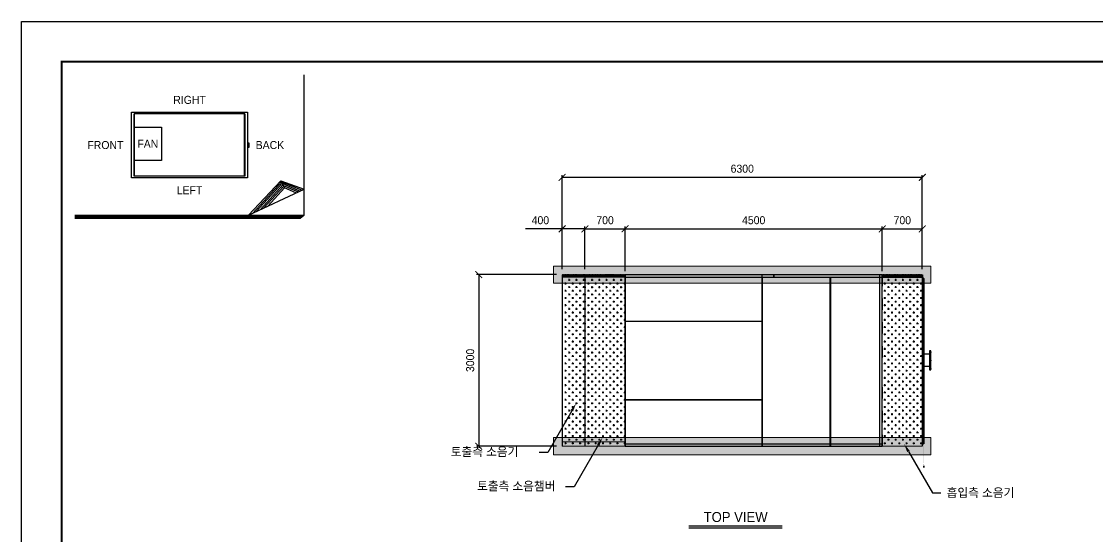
# Model space of a CAD drawing. Header units: millimetres. Extents: x 3692 to 33099, y 2878 to 23673.
# Drawn here: x 3692 to 22514, y 14670 to 23673 of the extents above; entities that cross this region are included whole.
import ezdxf
from ezdxf import colors
from ezdxf.entities.mleader import LeaderData, LeaderLine
from ezdxf.enums import TextEntityAlignment as Align
from ezdxf.math import Vec2, Vec3

# ---------------------------------------------------------------- set-up
doc = ezdxf.new("R2010")
doc.units = ezdxf.units.MM
doc.linetypes.add('DGN Style 4', pattern=[4.8, 2.4, -1.2, 0, -1.2])
doc.layers.add('L(c)', color=1, linetype='DGN Style 4', lineweight=5)
for name, color, linetype in [('SMS', 220, 'Continuous'), ('SSL', 7, 'Continuous'), ('냉각탑', 4, 'Continuous'), ('냉각탑_box', 1, 'Continuous'), ('냉각탑_dim', 1, 'Continuous'), ('냉각탑_form', 1, 'Continuous'), ('냉각탑_text', 3, 'Continuous'), ('냉각탑_소음기', 161, 'Continuous')]:
    doc.layers.add(name, color=color, linetype=linetype)
doc.styles.add('HY울릉도L', font='')
doc.styles.get("Standard").update_dxf_attribs({"font": 'arial.ttf'})
doc.styles.add('돋움', font='Dotum.ttf')
doc.styles.get('HY울릉도L').set_extended_font_data('HY울릉도L')
doc.dimstyles.new('성지DIM', dxfattribs={"dimtxt": 3.5, "dimasz": 3, "dimexe": 1, "dimexo": 2.5, "dimgap": 2, "dimtad": 1, "dimdec": 0, "dimzin": 3, "dimdsep": 46, "dimtxsty": 'HY울릉도L', "dimblk": 'ARCHTICK', "dimcen": -2, "dimclrd": 256, "dimclre": 256, "dimclrt": 7, "dimadec": 0, "dimazin": 0, "dimtfac": 1, "dimtdec": 0, "dimtofl": 0, "dimtmove": 0, "dimatfit": 3, "dimfxl": 1, "dimtolj": 1, "dimtzin": 0, "dimlwe": -1, "dimarcsym": 0})

# ---------------------------------------------------------------- blocks, each defined once
blk = doc.blocks.new('냉각탑form')
at = {"layer": 'Defpoints'}
blk.add_lwpolyline([(0, 297.07), (420.1, 297.07), (420.1, 0), (0, 0)], close=True, dxfattribs=at)
at = {"layer": '냉각탑_form', "const_width": 0.5}
blk.add_lwpolyline([(10, 287.07), (10, 10), (410.1, 10), (410.1, 287.07)], close=True, dxfattribs=at)
blk = doc.blocks.new('_ArchTick')
at = {"color": 0, "linetype": 'ByBlock', "const_width": 0.15}
blk.add_lwpolyline([(-0.5, -0.5), (0.5, 0.5)], dxfattribs=at)
blk = doc.blocks.new('*D336')
at = {"layer": 'Defpoints', "color": 0, "transparency": 16777216}
for p in [(13149, 19248), (11691, 16248), (13149, 16248)]:
    blk.add_point(p, dxfattribs=at)
at = {"layer": '냉각탑_dim', "transparency": 16777216}
for p, q in [((13049, 19248), (11651, 19248)), ((13049, 16248), (11651, 16248))]:
    blk.add_line(p, q, dxfattribs=at)
at = {"layer": '냉각탑_dim', "lineweight": -2, "transparency": 16777216}
blk.add_line((11691, 19248), (11691, 16248), dxfattribs=at)
at = {"layer": '냉각탑_dim', "lineweight": -2, "transparency": 16777216, "xscale": 120, "yscale": 120, "zscale": 120}
for p, rotation in [((11691, 19248), 90), ((11691, 16248), 270)]:
    blk.add_blockref('_ArchTick', p, dxfattribs=dict(at, rotation=rotation))
at = {"layer": '냉각탑_dim', "color": 7, "transparency": 16777216, "insert": (11541, 17748), "char_height": 140, "attachment_point": 5, "rotation": 90, "style": 'HY울릉도L'}
blk.add_mtext('\\A1;3000', dxfattribs=at)
blk = doc.blocks.new('*D340')
at = {"layer": 'Defpoints', "color": 0, "transparency": 16777216}
for p in [(19450, 20949), (13149, 19248), (19450, 19248)]:
    blk.add_point(p, dxfattribs=at)
at = {"layer": '냉각탑_dim', "transparency": 16777216}
for p, q in [((13149, 19348), (13149, 20989)), ((19450, 19348), (19450, 20989))]:
    blk.add_line(p, q, dxfattribs=at)
at = {"layer": '냉각탑_dim', "lineweight": -2, "transparency": 16777216}
blk.add_line((13149, 20949), (19450, 20949), dxfattribs=at)
at = {"layer": '냉각탑_dim', "lineweight": -2, "transparency": 16777216, "xscale": 120, "yscale": 120, "zscale": 120, "rotation": 180}
blk.add_blockref('_ArchTick', (13149, 20949), dxfattribs=at)
at = {"layer": '냉각탑_dim', "lineweight": -2, "transparency": 16777216, "xscale": 120, "yscale": 120, "zscale": 120}
blk.add_blockref('_ArchTick', (19450, 20949), dxfattribs=at)
at = {"layer": '냉각탑_dim', "color": 7, "transparency": 16777216, "insert": (16300, 21099), "char_height": 140, "attachment_point": 5, "style": 'HY울릉도L'}
blk.add_mtext('\\A1;6300', dxfattribs=at)
blk = doc.blocks.new('*D337')
at = {"layer": 'Defpoints', "color": 0, "transparency": 16777216}
for p in [(13149, 20048), (13149, 19246), (13549, 19246)]:
    blk.add_point(p, dxfattribs=at)
at = {"layer": '냉각탑_dim', "lineweight": -2, "transparency": 16777216}
for p, q in [((13149, 20048), (12509, 20048)), ((13549, 20048), (13149, 20048))]:
    blk.add_line(p, q, dxfattribs=at)
at = {"layer": '냉각탑_dim', "transparency": 16777216}
for p, q in [((13149, 19346), (13149, 20088)), ((13549, 19346), (13549, 20088))]:
    blk.add_line(p, q, dxfattribs=at)
at = {"layer": '냉각탑_dim', "lineweight": -2, "transparency": 16777216, "xscale": 120, "yscale": 120, "zscale": 120, "rotation": 180}
blk.add_blockref('_ArchTick', (13149, 20048), dxfattribs=at)
at = {"layer": '냉각탑_dim', "lineweight": -2, "transparency": 16777216, "xscale": 120, "yscale": 120, "zscale": 120}
blk.add_blockref('_ArchTick', (13549, 20048), dxfattribs=at)
at = {"layer": '냉각탑_dim', "color": 7, "transparency": 16777216, "insert": (12769, 20198), "char_height": 140, "attachment_point": 5, "style": 'HY울릉도L'}
blk.add_mtext('\\A1;400', dxfattribs=at)
blk = doc.blocks.new('*D341')
at = {"layer": 'Defpoints', "color": 0, "transparency": 16777216}
for p in [(14250, 20048), (13549, 19246), (14250, 19246)]:
    blk.add_point(p, dxfattribs=at)
at = {"layer": '냉각탑_dim', "transparency": 16777216}
for p, q in [((13549, 19346), (13549, 20088)), ((14250, 19346), (14250, 20088))]:
    blk.add_line(p, q, dxfattribs=at)
at = {"layer": '냉각탑_dim', "lineweight": -2, "transparency": 16777216}
blk.add_line((13549, 20048), (14250, 20048), dxfattribs=at)
at = {"layer": '냉각탑_dim', "lineweight": -2, "transparency": 16777216, "xscale": 120, "yscale": 120, "zscale": 120, "rotation": 180}
blk.add_blockref('_ArchTick', (13549, 20048), dxfattribs=at)
at = {"layer": '냉각탑_dim', "lineweight": -2, "transparency": 16777216, "xscale": 120, "yscale": 120, "zscale": 120}
blk.add_blockref('_ArchTick', (14250, 20048), dxfattribs=at)
at = {"layer": '냉각탑_dim', "color": 7, "transparency": 16777216, "insert": (13900, 20198), "char_height": 140, "attachment_point": 5, "style": 'HY울릉도L'}
blk.add_mtext('\\A1;700', dxfattribs=at)
blk = doc.blocks.new('*D342')
at = {"layer": 'Defpoints', "color": 0, "transparency": 16777216}
for p in [(18750, 20048), (14250, 19206), (18750, 19206)]:
    blk.add_point(p, dxfattribs=at)
at = {"layer": '냉각탑_dim', "transparency": 16777216}
for p, q in [((14250, 19306), (14250, 20088)), ((18750, 19306), (18750, 20088))]:
    blk.add_line(p, q, dxfattribs=at)
at = {"layer": '냉각탑_dim', "lineweight": -2, "transparency": 16777216}
blk.add_line((14250, 20048), (18750, 20048), dxfattribs=at)
at = {"layer": '냉각탑_dim', "lineweight": -2, "transparency": 16777216, "xscale": 120, "yscale": 120, "zscale": 120, "rotation": 180}
blk.add_blockref('_ArchTick', (14250, 20048), dxfattribs=at)
at = {"layer": '냉각탑_dim', "lineweight": -2, "transparency": 16777216, "xscale": 120, "yscale": 120, "zscale": 120}
blk.add_blockref('_ArchTick', (18750, 20048), dxfattribs=at)
at = {"layer": '냉각탑_dim', "color": 7, "transparency": 16777216, "insert": (16500, 20198), "char_height": 140, "attachment_point": 5, "style": 'HY울릉도L'}
blk.add_mtext('\\A1;4500', dxfattribs=at)
blk = doc.blocks.new('*D343')
at = {"layer": 'Defpoints', "color": 0, "transparency": 16777216}
for p in [(19450, 20048), (18750, 19246), (19450, 19245)]:
    blk.add_point(p, dxfattribs=at)
at = {"layer": '냉각탑_dim', "transparency": 16777216}
for p, q in [((18750, 19346), (18750, 20088)), ((19450, 19345), (19450, 20088))]:
    blk.add_line(p, q, dxfattribs=at)
at = {"layer": '냉각탑_dim', "lineweight": -2, "transparency": 16777216}
blk.add_line((18750, 20048), (19450, 20048), dxfattribs=at)
at = {"layer": '냉각탑_dim', "lineweight": -2, "transparency": 16777216, "xscale": 120, "yscale": 120, "zscale": 120, "rotation": 180}
blk.add_blockref('_ArchTick', (18750, 20048), dxfattribs=at)
at = {"layer": '냉각탑_dim', "lineweight": -2, "transparency": 16777216, "xscale": 120, "yscale": 120, "zscale": 120}
blk.add_blockref('_ArchTick', (19450, 20048), dxfattribs=at)
at = {"layer": '냉각탑_dim', "color": 7, "transparency": 16777216, "insert": (19100, 20198), "char_height": 140, "attachment_point": 5, "style": 'HY울릉도L'}
blk.add_mtext('\\A1;700', dxfattribs=at)
blk = doc.blocks.new('*U62')
for p, q in [((-11, 165), (-11, -165)), ((9, 165), (-11, 165)), ((11, -163), (11, 163)), ((-11, -165), (9, -165))]:
    blk.add_line(p, q)
for centre, start, end in [((9, 163), 0, 90), ((9, -163), 270, 0)]:
    blk.add_arc(centre, 2, start, end)
blk = doc.blocks.new('A$C9ace8947')
at = {"layer": 'L(c)'}
for p, q in [((0, 310), (42, 310)), ((0, 165), (42, 165)), ((0, 20), (42, 20))]:
    blk.add_line(p, q, dxfattribs=at)
blk.add_blockref('*U62', (21, 165))
blk = doc.blocks.new('A$Ce5e1450d')
at = {"layer": 'SSL'}
for p, q in [((100, 274), (0, 274)), ((100, 56), (0, 56))]:
    blk.add_line(p, q, dxfattribs=at)
blk.add_blockref('A$C9ace8947', (90, 0), dxfattribs=at)
blk = doc.blocks.new('sound in')
h = blk.add_hatch()
h.set_pattern_fill('CROSS', color=5, scale=10)
h.set_pattern_definition([(0, (291510.535, 361168.07), (63.5, 63.5), [31.75, -95.25]), (90, (291526.41, 361152.2), (-63.5, 63.5), [31.75, -95.25])])
h.paths.add_polyline_path([(975420, 350230), (974722, 350230), (974722, 347272), (975420, 347272)])
at = {"ltscale": 500}
h = blk.add_hatch(dxfattribs=at)
h.set_pattern_fill('ANSI37', color=251, scale=200)
h.set_pattern_definition([(45, (944046.12, 334163.924), (-17.67767, 17.67767), []), (135, (944046.12, 334163.924), (-17.67767, -17.67767), [])])
h.paths.add_polyline_path([(975445, 349608), (975445, 350230), (975423, 350230), (975423, 347312), (975445, 347312), (975445, 346737)])
for p, q in [((974720, 350272), (975420, 350272)), ((974720, 350271), (975419, 350271))]:
    blk.add_line(p, q, dxfattribs=at)
at = {"lineweight": 5}
for p, q in [((974720, 350272), (974720, 347272)), ((975420, 347272), (974720, 347272)), ((975448, 347312), (975420, 347312))]:
    blk.add_line(p, q, dxfattribs=at)
for p, q in [((974720, 350232), (975420, 350232)), ((974720, 350230), (975420, 350230)), ((975420, 350272), (975420, 347272)), ((975420, 350232), (975420, 347272))]:
    blk.add_line(p, q)
at = {"color": 251, "ltscale": 500}
for p, q in [((975420, 350269), (975420, 347272)), ((975423, 350269), (975423, 347312)), ((975445, 347312), (975445, 350208)), ((975448, 350208), (975448, 347312))]:
    blk.add_line(p, q, dxfattribs=at)
at = {"layer": 'SMS', "color": 5}
for points in [[(975199, 350232, -0.420076), (975194, 350242), (975199, 350261, 1.449198), (975184, 350261), (975189, 350242, -0.524856), (975182, 350231, -0.524856), (975174, 350242), (975179, 350261, 1.449198), (975165, 350261), (975169, 350242, -0.524856), (975162, 350231, -0.524856), (975155, 350242), (975159, 350261, 1.449198), (975145, 350261), (975150, 350242, -0.524856), (975142, 350231, -0.524856), (975135, 350242), (975140, 350261, 1.449198), (975125, 350261), (975130, 350242, -0.524856), (975122, 350231, -0.524856), (975115, 350242), (975120, 350261, 1.449198), (975105, 350261), (975110, 350242, -0.524856), (975102, 350231, -0.524856), (975095, 350242), (975100, 350261, 1.449198), (975085, 350261), (975090, 350242, -0.524856), (975082, 350231, -0.524856), (975075, 350242), (975080, 350261, 1.449198), (975065, 350261), (975070, 350242, -0.524856), (975062, 350231, -0.524856), (975055, 350242), (975060, 350261, 1.449198), (975045, 350261), (975050, 350242, -0.524856), (975042, 350231, -0.524856), (975035, 350242), (975040, 350261, 1.449198), (975025, 350261), (975030, 350242, -0.524856), (975022, 350231, -0.524856), (975015, 350242), (975020, 350261, 1.449198), (975005, 350261), (975010, 350242, -0.524856), (975002, 350231, -0.524856), (974995, 350242), (975000, 350261, 1.449198), (974985, 350261), (974990, 350242, -0.524856), (974982, 350231, -0.524856), (974975, 350242), (974980, 350261, 1.449198), (974965, 350261), (974970, 350242, -0.524856), (974962, 350231, -0.524856), (974955, 350242), (974960, 350261, 1.449198), (974945, 350261), (974950, 350242, -0.524856), (974943, 350231, -0.524856), (974935, 350242), (974940, 350261, 1.449198), (974925, 350261), (974930, 350242, -0.524856), (974923, 350231, -0.524856), (974915, 350242), (974920, 350261, 1.449198), (974905, 350261), (974910, 350242, -0.524856), (974903, 350231, -0.524856), (974895, 350242), (974900, 350261, 1.449198), (974885, 350261), (974890, 350242, -0.524856), (974883, 350231, -0.524856), (974875, 350242), (974880, 350261, 1.449198), (974865, 350261), (974870, 350242, -0.524856), (974863, 350231, -0.524856), (974855, 350242), (974860, 350261, 1.449198), (974845, 350261), (974850, 350242, -0.524856), (974843, 350231, -0.524856), (974835, 350242), (974840, 350261, 1.449198), (974825, 350261), (974830, 350242, -0.524856), (974823, 350231, -0.524856), (974815, 350242), (974820, 350261, 1.449198), (974805, 350261), (974810, 350242, -0.524856), (974803, 350231, -0.524856), (974795, 350242), (974800, 350261, 1.449198), (974785, 350261), (974790, 350242, -0.524856), (974783, 350231, -0.524856), (974775, 350242), (974780, 350261, 1.449198), (974766, 350261), (974770, 350242, -0.524856), (974763, 350231, -0.524856), (974756, 350242), (974760, 350261, 1.449198), (974746, 350261), (974751, 350242, -0.524856), (974743, 350231, -0.524856), (974736, 350242), (974741, 350261, 1.449198), (974726, 350261), (974731, 350242, -0.420076), (974726, 350232, -0.420076)], [(975419, 350267, 0.968257), (975404, 350261), (975409, 350242, -0.524856), (975401, 350231, -0.524856), (975394, 350242), (975399, 350261, 1.449198), (975384, 350261), (975389, 350242, -0.524856), (975381, 350231, -0.524856), (975374, 350242), (975379, 350261, 1.449198), (975364, 350261), (975369, 350242, -0.524856), (975361, 350231, -0.524856), (975354, 350242), (975359, 350261, 1.449198), (975344, 350261), (975349, 350242, -0.524856), (975342, 350231, -0.524856), (975334, 350242), (975339, 350261, 1.449198), (975324, 350261), (975329, 350242, -0.524856), (975322, 350231, -0.524856), (975314, 350242), (975319, 350261, 1.449198), (975304, 350261), (975309, 350242, -0.524856), (975302, 350231, -0.524856), (975294, 350242), (975299, 350261, 1.449198), (975284, 350261), (975289, 350242, -0.524856), (975282, 350231, -0.524856), (975274, 350242), (975279, 350261, 1.449198), (975264, 350261), (975269, 350242, -0.524856), (975262, 350231, -0.524856), (975254, 350242), (975259, 350261, 1.449198), (975244, 350261), (975249, 350242, -0.524856), (975242, 350231, -0.524856), (975234, 350242), (975239, 350261, 1.449198), (975224, 350261), (975229, 350242, -0.524856), (975222, 350231, -0.524856), (975214, 350242), (975219, 350261, 1.449198), (975204, 350261), (975209, 350242, -0.524856), (975202, 350231, -0.524856), (975194, 350242), (975199, 350261, 1.449198), (975184, 350261), (975189, 350242, -0.420076), (975185, 350232)]]:
    blk.add_lwpolyline(points, format="xyb", dxfattribs=at)
blk = doc.blocks.new('sound out')
h = blk.add_hatch()
h.set_pattern_fill('CROSS', color=5, scale=10)
h.set_pattern_definition([(0, (284910.524, 361168.07), (63.5, 63.5), [31.75, -95.25]), (90, (284926.4, 361152.2), (-63.5, 63.5), [31.75, -95.25])])
h.paths.add_polyline_path([(968520, 350230), (968122, 350230), (968122, 347272), (968520, 347272)])
h = blk.add_hatch()
h.set_pattern_fill('CROSS', color=5, scale=10)
h.set_pattern_definition([(0, (285310.786, 361167.85), (63.5, 63.5), [31.75, -95.25]), (90, (285326.66, 361151.98), (-63.5, 63.5), [31.75, -95.25])])
h.paths.add_polyline_path([(969222, 350230), (968522, 350230), (968522, 347272), (969222, 347272)])
for p, q in [((968120, 350272), (968120, 347272)), ((968122, 350271), (968122, 350232)), ((968122, 350230), (968122, 347272)), ((968520, 350232), (968520, 347272))]:
    blk.add_line(p, q)
at = {"lineweight": 5}
for p, q in [((968120, 350272), (969221, 350272)), ((968122, 350232), (969221, 350232)), ((968122, 350230), (969221, 350230)), ((968520, 350232), (968520, 350271)), ((969221, 350272), (969221, 347272)), ((968120, 347351), (969221, 347351)), ((968120, 347272), (969221, 347272))]:
    blk.add_line(p, q, dxfattribs=at)
at = {"ltscale": 500}
blk.add_line((968122, 350271), (969219, 350271), dxfattribs=at)
at = {"layer": 'SMS', "color": 5}
for points in [[(968599, 350232, -0.420076), (968594, 350242), (968599, 350261, 1.449198), (968584, 350261), (968589, 350242, -0.524856), (968582, 350231, -0.524856), (968574, 350242), (968579, 350261, 1.449198), (968565, 350261), (968569, 350242, -0.524856), (968562, 350231, -0.524856), (968555, 350242), (968559, 350261, 1.449198), (968545, 350261), (968549, 350242, -0.524856), (968542, 350231, -0.524856), (968535, 350242), (968540, 350261, 1.449198), (968525, 350261), (968530, 350242, -0.524856), (968522, 350231, -0.524856), (968515, 350242), (968520, 350261, 1.449198), (968505, 350261), (968510, 350242, -0.524856), (968502, 350231, -0.524856), (968495, 350242), (968500, 350261, 1.449198), (968485, 350261), (968490, 350242, -0.524856), (968482, 350231, -0.524856), (968475, 350242), (968480, 350261, 1.449198), (968465, 350261), (968470, 350242, -0.524856), (968462, 350231, -0.524856), (968455, 350242), (968460, 350261, 1.449198), (968445, 350261), (968450, 350242, -0.524856), (968442, 350231, -0.524856), (968435, 350242), (968440, 350261, 1.449198), (968425, 350261), (968430, 350242, -0.524856), (968422, 350231, -0.524856), (968415, 350242), (968420, 350261, 1.449198), (968405, 350261), (968410, 350242, -0.524856), (968402, 350231, -0.524856), (968395, 350242), (968400, 350261, 1.449198), (968385, 350261), (968390, 350242, -0.524856), (968382, 350231, -0.524856), (968375, 350242), (968380, 350261, 1.449198), (968365, 350261), (968370, 350242, -0.524856), (968362, 350231, -0.524856), (968355, 350242), (968360, 350261, 1.449198), (968345, 350261), (968350, 350242, -0.524856), (968343, 350231, -0.524856), (968335, 350242), (968340, 350261, 1.449198), (968325, 350261), (968330, 350242, -0.524856), (968323, 350231, -0.524856), (968315, 350242), (968320, 350261, 1.449198), (968305, 350261), (968310, 350242, -0.524856), (968303, 350231, -0.524856), (968295, 350242), (968300, 350261, 1.449198), (968285, 350261), (968290, 350242, -0.524856), (968283, 350231, -0.524856), (968275, 350242), (968280, 350261, 1.449198), (968265, 350261), (968270, 350242, -0.524856), (968263, 350231, -0.524856), (968255, 350242), (968260, 350261, 1.449198), (968245, 350261), (968250, 350242, -0.524856), (968243, 350231, -0.524856), (968235, 350242), (968240, 350261, 1.449198), (968225, 350261), (968230, 350242, -0.524856), (968223, 350231, -0.524856), (968215, 350242), (968220, 350261, 1.449198), (968205, 350261), (968210, 350242, -0.524856), (968203, 350231, -0.524856), (968195, 350242), (968200, 350261, 1.449198), (968185, 350261), (968190, 350242, -0.524856), (968183, 350231, -0.524856), (968175, 350242), (968180, 350261, 1.449198), (968166, 350261), (968170, 350242, -0.524856), (968163, 350231, -0.524856), (968156, 350242), (968160, 350261, 1.449198), (968146, 350261), (968150, 350242, -0.524856), (968143, 350231, -0.524856), (968136, 350242), (968141, 350261, 1.449198), (968126, 350261), (968131, 350242, -0.420076), (968126, 350232, -0.420076)], [(969020, 350231, -0.500631), (969013, 350242), (969018, 350261, 1.449198), (969003, 350261), (969008, 350242, -0.524856), (969001, 350231, -0.524856), (968993, 350242), (968998, 350261, 1.449198), (968983, 350261), (968988, 350242, -0.524856), (968981, 350231, -0.524856), (968973, 350242), (968978, 350261, 1.449198), (968964, 350261), (968968, 350242, -0.524856), (968961, 350231, -0.524856), (968954, 350242), (968958, 350261, 1.449198), (968944, 350261), (968948, 350242, -0.524856), (968941, 350231, -0.524856), (968934, 350242), (968939, 350261, 1.449198), (968924, 350261), (968929, 350242, -0.524856), (968921, 350231, -0.524856), (968914, 350242), (968919, 350261, 1.449198), (968904, 350261), (968909, 350242, -0.524856), (968901, 350231, -0.524856), (968894, 350242), (968899, 350261, 1.449198), (968884, 350261), (968889, 350242, -0.524856), (968881, 350231, -0.524856), (968874, 350242), (968879, 350261, 1.449198), (968864, 350261), (968869, 350242, -0.524856), (968861, 350231, -0.524856), (968854, 350242), (968859, 350261, 1.449198), (968844, 350261), (968849, 350242, -0.524856), (968841, 350231, -0.524856), (968834, 350242), (968839, 350261, 1.449198), (968824, 350261), (968829, 350242, -0.524856), (968821, 350231, -0.524856), (968814, 350242), (968819, 350261, 1.449198), (968804, 350261), (968809, 350242, -0.524856), (968801, 350231, -0.524856), (968794, 350242), (968799, 350261, 1.449198), (968784, 350261), (968789, 350242, -0.524856), (968781, 350231, -0.524856), (968774, 350242), (968779, 350261, 1.449198), (968764, 350261), (968769, 350242, -0.524856), (968761, 350231, -0.524856), (968754, 350242), (968759, 350261, 1.449198), (968744, 350261), (968749, 350242, -0.524856), (968742, 350231, -0.524856), (968734, 350242), (968739, 350261, 1.449198), (968724, 350261), (968729, 350242, -0.524856), (968722, 350231, -0.524856), (968714, 350242), (968719, 350261, 1.449198), (968704, 350261), (968709, 350242, -0.524856), (968702, 350231, -0.524856), (968694, 350242), (968699, 350261, 1.449198), (968684, 350261), (968689, 350242, -0.524856), (968682, 350231, -0.524856), (968674, 350242), (968679, 350261, 1.449198), (968664, 350261), (968669, 350242, -0.524856), (968662, 350231, -0.524856), (968654, 350242), (968659, 350261, 1.449198), (968644, 350261), (968649, 350242, -0.524856), (968642, 350231, -0.524856), (968634, 350242), (968639, 350261, 1.449198), (968624, 350261), (968629, 350242, -0.524856), (968622, 350231, -0.524856), (968614, 350242), (968619, 350261, 1.449198), (968604, 350261), (968609, 350242, -0.524856), (968602, 350231, -0.524856), (968594, 350242), (968599, 350261, 1.449198), (968584, 350261), (968589, 350242, -0.524856), (968582, 350231, -0.417249), (968574, 350239)], [(969221, 350271, 0.480064), (969214, 350261), (969219, 350242, -0.524856), (969212, 350231, -0.524856), (969204, 350242), (969209, 350261, 1.449198), (969194, 350261), (969199, 350242, -0.524856), (969192, 350231, -0.524856), (969184, 350242), (969189, 350261, 1.449198), (969174, 350261), (969179, 350242, -0.524856), (969172, 350231, -0.524856), (969164, 350242), (969169, 350261, 1.449198), (969154, 350261), (969159, 350242, -0.524856), (969152, 350231, -0.524856), (969144, 350242), (969149, 350261, 1.449198), (969135, 350261), (969139, 350242, -0.524856), (969132, 350231, -0.524856), (969125, 350242), (969129, 350261, 1.449198), (969115, 350261), (969120, 350242, -0.524856), (969112, 350231, -0.524856), (969105, 350242), (969110, 350261, 1.449198), (969095, 350261), (969100, 350242, -0.524856), (969092, 350231, -0.524856), (969085, 350242), (969090, 350261, 1.449198), (969075, 350261), (969080, 350242, -0.524856), (969072, 350231, -0.524856), (969065, 350242), (969070, 350261, 1.449198), (969055, 350261), (969060, 350242, -0.524856), (969052, 350231, -0.524856), (969045, 350242), (969050, 350261, 1.449198), (969035, 350261), (969040, 350242, -0.524856), (969032, 350231, -0.524856), (969025, 350242), (969030, 350261, 1.449198), (969015, 350261), (969020, 350242, -0.524856), (969012, 350231, -0.524856), (969005, 350242), (969010, 350261, 1.449198), (968995, 350261), (969000, 350242, -0.524856), (968992, 350231, -0.524856), (968985, 350242), (968990, 350261, 1.449198), (968975, 350261), (968980, 350242, -0.524856), (968972, 350231, -0.524856), (968965, 350242), (968970, 350261, 1.449198), (968955, 350261), (968960, 350242, -0.524856), (968952, 350231, -0.524856), (968945, 350242), (968950, 350261, 1.449198), (968935, 350261), (968940, 350242, -0.524856), (968932, 350231, -0.524856), (968925, 350242), (968930, 350261, 1.449198), (968915, 350261), (968920, 350242, -0.524856), (968913, 350231, -0.524856), (968905, 350242), (968910, 350261, 1.449198), (968895, 350261), (968900, 350242, -0.524856), (968893, 350231, -0.417249), (968885, 350239)]]:
    blk.add_lwpolyline(points, format="xyb", dxfattribs=at)
blk = doc.blocks.new('4')
for p, q in [((14250, 19206), (14250, 19248)), ((14250, 19248), (16852, 19248)), ((14250, 19248), (14250, 18433)), ((14250, 19206), (16852, 19206)), ((14250, 18284), (14250, 19204)), ((14250, 19204), (16650, 19204)), ((16648, 16248), (16648, 19204)), ((16650, 19204), (18750, 19204)), ((16852, 19206), (16852, 19248)), ((16854, 19248), (18750, 19248)), ((16854, 19206), (18750, 19206)), ((16854, 19204), (17839, 19204)), ((17841, 19204), (18706, 19204)), ((18706, 16248), (18706, 19248)), ((18706, 16248), (18706, 19204)), ((18708, 19248), (18750, 19248)), ((18708, 16248), (18708, 19248)), ((18708, 19204), (18750, 19204)), ((18708, 16248), (18708, 19204)), ((18750, 19206), (18750, 19248)), ((18750, 16248), (18750, 19248)), ((18750, 16248), (18750, 19204)), ((14250, 18434), (16650, 18434)), ((14250, 18433), (16650, 18433)), ((14250, 17063), (14250, 18433)), ((14250, 17063), (14250, 18283)), ((14250, 17063), (16650, 17063)), ((14250, 16248), (14250, 17061)), ((14250, 17061), (16650, 17061)), ((14250, 16248), (14250, 17061)), ((14250, 16291), (16650, 16291)), ((14250, 16248), (14250, 16290)), ((14250, 16290), (16734, 16290)), ((14250, 16248), (14250, 16290)), ((14250, 16248), (16734, 16248)), ((16734, 16290), (18750, 16290)), ((16734, 16248), (18750, 16248)), ((18708, 16292), (18750, 16292)), ((18708, 16292), (18750, 16292)), ((18750, 16248), (18750, 16290)), ((18750, 16248), (18750, 16290))]:
    blk.add_line(p, q)
at = {"ltscale": 500}
for p, q in [((16650, 16248), (16650, 19248)), ((16650, 19248), (16650, 19248)), ((14250, 16248), (14250, 16248))]:
    blk.add_line(p, q, dxfattribs=at)
at = {"color": 7, "lineweight": 35}
for p, q in [((16650, 19204), (16650, 16248)), ((16854, 19248), (16854, 19206)), ((17839, 19204), (17839, 16248)), ((17841, 19204), (17841, 16248))]:
    blk.add_line(p, q, dxfattribs=at)
at = {"layer": '냉각탑_소음기'}
for p, q in [((14250, 19248), (14250, 16248)), ((18750, 16248), (18750, 19248)), ((18750, 19248), (18750, 19048)), ((18750, 18833), (18750, 18633)), ((18750, 18416), (18750, 18216)), ((18750, 17999), (18750, 17799)), ((18750, 17282), (18750, 17082)), ((18750, 16865), (18750, 16665)), ((18750, 16448), (18750, 16248))]:
    blk.add_line(p, q, dxfattribs=at)
at = {"lineweight": 5}
for name, p in [('sound out', (-954971, -331025)), ('sound in', (-955970, -331025))]:
    blk.add_blockref(name, p, dxfattribs=at)
at = {"layer": 'SSL'}
blk.add_blockref('A$Ce5e1450d', (19478, 17583), dxfattribs=at)

msp = doc.modelspace()

# ---------------------------------------------------------------- hatches: boundary and pattern name
h = msp.add_hatch()
h.set_pattern_fill('AR-CONC', color=4)
h.set_pattern_definition([(50, (-864333.6, -336189.22), (182.18467, -15.939086), [19.05, -209.55]), (355, (-864333.6, -336189.22), (-35.24342, 191.056845), [15.24, -167.640584]), (100.451445, (-864318.42, -336190.55), (146.941247, 175.117752), [16.19001, -178.090245]), (46.1842, (-864333.6, -336138.42), (271.07904, -42.04233), [28.575, -314.325]), (96.635558, (-864311, -336141.92), (237.404134, 247.426125), [24.28502, -267.13561]), (351.18415, (-864333.6, -336138.42), (237.40413, 247.426125), [22.85997, -251.45973]), (21, (-864308.2, -336151.12), (151.614391, -102.265198), [19.05, -209.55]), (326, (-864308.2, -336151.12), (61.80203, 184.187966), [15.24, -167.64]), (71.451445, (-864295.56, -336159.64), (213.41642, 81.92277), [16.19001, -178.089938]), (37.5, (-864333.6, -336189.22), (3.0886033, 84.555039), [0, -165.608, 0, -170.18, 0, -168.275]), (7.5, (-864333.6, -336189.22), (66.8196625, 100.180575), [0, -97.028, 0, -161.798, 0, -64.135]), (327.5, (-864390.24, -336189.22), (135.590595, -5.728744), [0, -63.5, 0, -198.12, 0, -262.89]), (317.5, (-864415.64, -336189.22), (148.129181, 25.426491), [0, -82.55, 0, -131.572, 0, -186.69])])
h.paths.add_polyline_path([(19599.9, 19397.7), (12999.5, 19397.7), (12999.5, 19097.7), (19599.9, 19097.7)])
h = msp.add_hatch()
h.set_pattern_fill('AR-CONC', color=4)
h.set_pattern_definition([(50, (-864333.6, -339189.22), (182.18467, -15.939086), [19.05, -209.55]), (355, (-864333.6, -339189.22), (-35.24342, 191.056845), [15.24, -167.640584]), (100.451445, (-864318.42, -339190.55), (146.941247, 175.117752), [16.19001, -178.090245]), (46.1842, (-864333.6, -339138.42), (271.07904, -42.04233), [28.575, -314.325]), (96.635558, (-864311, -339141.92), (237.404134, 247.426125), [24.28502, -267.13561]), (351.18415, (-864333.6, -339138.42), (237.40413, 247.426125), [22.85997, -251.45973]), (21, (-864308.2, -339151.12), (151.614391, -102.265198), [19.05, -209.55]), (326, (-864308.2, -339151.12), (61.80203, 184.187966), [15.24, -167.64]), (71.451445, (-864295.56, -339159.64), (213.41642, 81.92277), [16.19001, -178.089938]), (37.5, (-864333.6, -339189.22), (3.0886033, 84.555039), [0, -165.608, 0, -170.18, 0, -168.275]), (7.5, (-864333.6, -339189.22), (66.8196625, 100.180575), [0, -97.028, 0, -161.798, 0, -64.135]), (327.5, (-864390.24, -339189.22), (135.590595, -5.728744), [0, -63.5, 0, -198.12, 0, -262.89]), (317.5, (-864415.64, -339189.22), (148.129181, 25.426491), [0, -82.55, 0, -131.572, 0, -186.69])])
h.paths.add_polyline_path([(19599.9, 16397.7), (12999.5, 16397.7), (12999.5, 16097.7), (19599.9, 16097.7)])

# ---------------------------------------------------------------- linework, layer by layer
at = {"lineweight": 5}
for points in [[(12999.5, 19097.7), (19599.9, 19097.7), (19599.9, 19397.7), (12999.5, 19397.7)], [(12999.5, 16097.7), (19599.9, 16097.7), (19599.9, 16397.7), (12999.5, 16397.7)]]:
    msp.add_lwpolyline(points, close=True, dxfattribs=at)
at = {"layer": '냉각탑', "ltscale": 30}
for p, q in [((5664.4, 22059.5), (5664.4, 20967.1)), ((5664.4, 20967.1), (5664.4, 22059.5)), ((7599.3, 22059.5), (5664.4, 22059.5)), ((7590.1, 20967.1), (7590.1, 22059.5)), ((7599.3, 20967.1), (7599.3, 22059.5)), ((7599.3, 22059.5), (7599.3, 20967.1)), ((7645.3, 21546.7), (7645.3, 21479.9)), ((7599.3, 20967.1), (5664.4, 20967.1))]:
    msp.add_line(p, q, dxfattribs=at)
for points in [[(7645.3, 22089.5), (7645.3, 20937.2), (5617.3, 20937.2), (5617.3, 22089.5)], [(5664.4, 21828), (6138.4, 21828), (6138.8, 21241.5), (5664.4, 21241.5)], [(7654.1, 21554.1), (7659.9, 21554.1), (7659.9, 21472.5), (7654.1, 21472.5)], [(7659.9, 21554.1), (7665.7, 21554.1), (7665.7, 21472.5), (7659.9, 21472.5)]]:
    msp.add_lwpolyline(points, close=True, dxfattribs=at)
at = {"layer": '냉각탑_box'}
for p, q in [((8637.1, 20287.4), (8637.1, 22739.3)), ((7662.8, 20287.4), (8228.2, 20885)), ((7662.8, 20287.4), (8637.1, 20742.6)), ((7730.4, 20319), (8244.7, 20878.2)), ((7798, 20350.6), (8256, 20850.2)), ((7865.6, 20382.1), (8267.2, 20822.2)), ((7933.1, 20413.7), (8278.4, 20794.2)), ((8000.7, 20445.3), (8289.7, 20766.2)), ((8228.2, 20885), (8637.1, 20742.6)), ((8228.2, 20885), (8289.7, 20766.2)), ((8247, 20872.5), (8601.5, 20726)), ((8260.6, 20838.7), (8565.9, 20709.4)), ((8274.1, 20805), (8530.4, 20692.8)), ((8287.6, 20771.3), (8494.8, 20676.1)), ((4625.5, 20287.4), (8637.1, 20287.4)), ((4625.5, 20275.7), (8622.9, 20275.7)), ((4625.5, 20254.3), (8597, 20254.3)), ((4625.5, 20232.8), (8571, 20232.8)), ((8637.1, 20287.4), (8571, 20232.8)), ((15367.3, 14858.6), (17000.7, 14858.6)), ((15367.3, 14823.6), (17000.7, 14823.6))]:
    msp.add_line(p, q, dxfattribs=at)

# ---------------------------------------------------------------- block references
msp.add_blockref('4', (0, 0))
at = {"layer": '냉각탑_form', "xscale": 70.00000000000001, "yscale": 70.00000000000001, "zscale": 70.00000000000001}
msp.add_blockref('냉각탑form', (3692, 2877.7), dxfattribs=at)

# ---------------------------------------------------------------- texts
at = {"layer": '냉각탑_text', "style": '돋움'}
for s, height, p in [('RIGHT', 140, (6631.8, 22303.1)), ('FRONT', 140, (5159.1, 21513.3)), ('FAN', 140, (5901.6, 21534.7)), ('BACK', 140, (8037.3, 21513.3)), ('LEFT', 140, (6631.8, 20724.3)), ('TOP VIEW', 175, (16184, 15010.2))]:
    msp.add_text(s, height=height, dxfattribs=at).set_placement(p, align=Align.MIDDLE_CENTER)
for s, p in [('토출측 소음기', (11199.7, 16150.6)), ('토출측 소음챔버', (11660.4, 15550.7)), ('흡입측 소음기', (19876.3, 15434.4))]:
    msp.add_text(s, height=150, dxfattribs=at).set_placement(p, align=Align.MIDDLE_LEFT)

# ---------------------------------------------------------------- dimensions: what is measured, and where the dimension line sits
at = {"layer": '냉각탑_dim'}
for base, p1, p2, picture, middle in [((19449.9, 20949), (13149.5, 19247.7), (19449.9, 19247.7), '*D340', (16299.7, 21099)), ((13149.5, 20047.8), (13549.5, 19246.1), (13149.5, 19246.1), '*D337', (12769.5, 20197.8)), ((14249.9, 20048), (13549.5, 19246.1), (14249.9, 19246.1), '*D341', (13899.7, 20198)), ((18749.9, 20048.2), (14249.9, 19205.7), (18749.9, 19205.7), '*D342', (16499.9, 20198.2)), ((19449.9, 20048.2), (18749.9, 19246.1), (19449.9, 19244.7), '*D343', (19099.9, 20198.2))]:
    dim = msp.add_linear_dim(base=base, p1=p1, p2=p2, dimstyle='성지DIM', override={"dimscale": 40}, dxfattribs=at)
    dim.commit()
    dim.dimension.update_dxf_attribs({"geometry": picture, "text_midpoint": middle})
dim = msp.add_linear_dim(base=(11691, 16247.7), p1=(13149.5, 19247.7), p2=(13149.5, 16247.7), angle=90, dimstyle='성지DIM', override={"dimscale": 40}, dxfattribs=at)
dim.commit()
dim.dimension.update_dxf_attribs({"geometry": '*D336', "text_midpoint": (11541, 17747.7)})

# ---------------------------------------------------------------- leaders
ml = msp.add_multileader_mtext('Standard', dxfattribs=at)
ml.set_content('')
ml.set_leader_properties(color=256)
ml.build(insert=Vec2(0, 0))
ml.multileader.update_dxf_attribs({"text_right_attachment_type": 6, "dogleg_length": 5, "arrow_head_size": 150, "scale": 30})
ctx = ml.context
ctx.base_point, ctx.scale, ctx.char_height, ctx.arrow_head_size, ctx.landing_gap_size, ctx.plane_origin = Vec3(12749.3, 16140.6), 30, 5.4, 150, 2.7, Vec3(13394.1, 16997.6)
ctx.right_attachment, ctx.text_align_type = 6, 2
notes = []
notes.append((ctx, [(0, (1, 1, 0), (12899.3, 16140.6), (-1, 0), 150, [(0, [(13394.1, 16997.6)], 0, [])])]))
ctx.mtext, ml.multileader.dxf.content_type = None, 0
ml = msp.add_multileader_mtext('Standard', dxfattribs=at)
ml.set_content('')
ml.set_leader_properties(color=256)
ml.build(insert=Vec2(0, 0))
ml.multileader.update_dxf_attribs({"text_right_attachment_type": 6, "dogleg_length": 5, "arrow_head_size": 150, "scale": 30})
ctx = ml.context
ctx.base_point, ctx.scale, ctx.char_height, ctx.arrow_head_size, ctx.landing_gap_size, ctx.plane_origin = Vec3(13210, 15540.7), 30, 5.4, 150, 2.7, Vec3(13854.7, 16397.7)
ctx.right_attachment, ctx.text_align_type = 6, 2
notes.append((ctx, [(0, (1, 1, 0), (13360, 15540.7), (-1, 0), 150, [(0, [(13854.7, 16397.7)], 0, [])])]))
ctx.mtext, ml.multileader.dxf.content_type = None, 0
ml = msp.add_multileader_mtext('Standard', dxfattribs=at)
ml.set_content('')
ml.set_leader_properties(color=256)
ml.build(insert=Vec2(0, 0))
ml.multileader.update_dxf_attribs({"text_right_attachment_type": 6, "dogleg_length": 5, "arrow_head_size": 150, "scale": 30})
ctx = ml.context
ctx.base_point, ctx.scale, ctx.char_height, ctx.arrow_head_size, ctx.landing_gap_size, ctx.plane_origin = Vec3(19776.3, 15431.1), 30, 5.4, 150, 2.7, Vec3(19131.5, 16288.1)
ctx.right_attachment = 6
notes.append((ctx, [(0, (1, 1, 0), (19626.3, 15431.1), (1, 0), 150, [(0, [(19131.5, 16288.1)], 0, [])])]))
ctx.mtext, ml.multileader.dxf.content_type = None, 0
for ctx, leaders in notes:
    for number, flags, end, landing, length, lines in leaders:
        leader = LeaderData()
        leader.index, (leader.has_last_leader_line, leader.has_dogleg_vector, leader.attachment_direction) = number, flags
        leader.last_leader_point, leader.dogleg_vector, leader.dogleg_length = Vec3(end), Vec3(landing), length
        for number, points, colour, breaks in lines:
            line = LeaderLine()
            line.index, line.vertices, line.color, line.breaks = number, Vec3.list(points), colors.encode_raw_color(colour), breaks
            leader.lines.append(line)
        ctx.leaders.append(leader)

doc.saveas('drawing.dxf')
